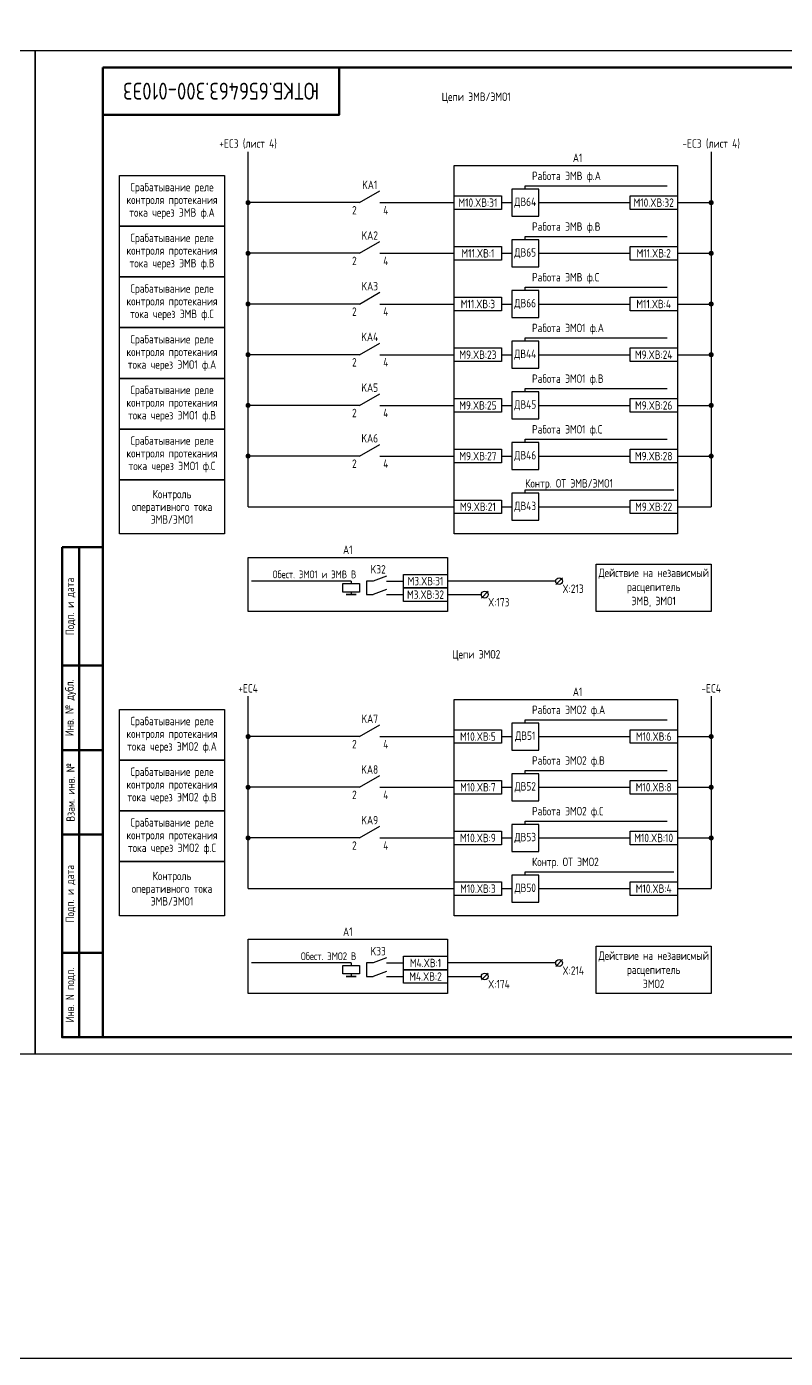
# Model space of a CAD drawing. Header units: millimetres. Extents: x -774 to 4101, y -90 to 618.
# Drawn here: x 1677.5 to 1901.9, y -90 to 304.1 of the extents above; entities that cross this region are included whole.
import ezdxf

# ---------------------------------------------------------------- set-up
doc = ezdxf.new("R2010")
doc.units = ezdxf.units.MM
doc.styles.add('Gost_type_A', font='GOST_A.TTF')

# ---------------------------------------------------------------- blocks, each defined once
blk = doc.blocks.new('Формат_А3')
blk.add_lwpolyline([(-420, 297), (0, 297), (0, 0), (-420, 0)], close=True)
at = {"lineweight": 50}
blk.add_lwpolyline([(-400, 292), (-5, 292), (-5, 5), (-400, 5)], close=True, dxfattribs=at)
blk = doc.blocks.new('Штамп угловой верхний')
at = {"lineweight": 50}
blk.add_lwpolyline([(0, 0), (70, 0), (70, -14), (0, -14)], close=True, dxfattribs=at)
blk = doc.blocks.new('Штамп левый нижний')
at = {"lineweight": 50}
for points in [[(-12, 145), (-7, 145), (-7, 110), (-12, 110)], [(-7, 145), (0, 145), (0, 110), (-7, 110)], [(-12, 110), (-7, 110), (-7, 85), (-12, 85)], [(-7, 110), (0, 110), (0, 85), (-7, 85)], [(-12, 85), (-7, 85), (-7, 60), (-12, 60)], [(-7, 85), (0, 85), (0, 60), (-7, 60)], [(-12, 60), (-7, 60), (-7, 25), (-12, 25)], [(-7, 60), (0, 60), (0, 25), (-7, 25)], [(-12, 25), (-7, 25), (-7, 0), (-12, 0)], [(-7, 25), (0, 25), (0, 0), (-7, 0)]]:
    blk.add_lwpolyline(points, close=True, dxfattribs=at)
at = {"char_height": 2.5, "attachment_point": 5, "rotation": 90, "style": 'Gost_type_A'}
for s, insert, width in [('Подп. и дата', (-9.5, 127.5), 35), ('Инв. № дубл.', (-9.5, 97.5), 25), ('Взам. инв. №', (-9.5, 72.5), 25), ('Подп. и дата', (-9.5, 42.5), 35), ('Инв. N подл.', (-9.5, 12.5), 25)]:
    blk.add_mtext(s, dxfattribs=dict(at, insert=insert, width=width))
blk = doc.blocks.new('POINT')
at = {"const_width": 0.75}
blk.add_lwpolyline([(-0.375, 0, 1), (0.375, 0, 1)], format="xyb", close=True, dxfattribs=at)

msp = doc.modelspace()

# ---------------------------------------------------------------- linework, layer by layer
for p, q in [((1743, 162), (1743, 267)), ((1880, 267), (1880, 162)), ((1825, 257), (1867, 257)), ((1825, 256), (1825, 257)), ((1776, 252), (1782, 255.46)), ((1776, 252), (1743, 252)), ((1782, 252), (1804, 252)), ((1818, 252), (1821, 252)), ((1829, 252), (1856, 252)), ((1870, 252), (1880, 252)), ((1776, 237), (1782, 240.46)), ((1825, 242), (1867, 242)), ((1825, 241), (1825, 242)), ((1776, 237), (1743, 237)), ((1782, 237), (1804, 237)), ((1818, 237), (1821, 237)), ((1829, 237), (1856, 237)), ((1870, 237), (1880, 237)), ((1776, 222), (1782, 225.46)), ((1825, 227), (1867, 227)), ((1825, 226), (1825, 227)), ((1776, 222), (1743, 222)), ((1782, 222), (1804, 222)), ((1818, 222), (1821, 222)), ((1829, 222), (1856, 222)), ((1870, 222), (1880, 222)), ((1776, 207), (1782, 210.46)), ((1825, 212), (1867, 212)), ((1825, 211), (1825, 212)), ((1776, 207), (1743, 207)), ((1782, 207), (1804, 207)), ((1818, 207), (1821, 207)), ((1829, 207), (1856, 207)), ((1870, 207), (1880, 207)), ((1776, 192), (1782, 195.46)), ((1825, 197), (1867, 197)), ((1825, 196), (1825, 197)), ((1776, 192), (1743, 192)), ((1782, 192), (1804, 192)), ((1818, 192), (1821, 192)), ((1829, 192), (1856, 192)), ((1870, 192), (1880, 192)), ((1825, 182), (1867, 182)), ((1825, 181), (1825, 182)), ((1776, 177), (1782, 180.46)), ((1776, 177), (1743, 177)), ((1782, 177), (1804, 177)), ((1818, 177), (1821, 177)), ((1829, 177), (1856, 177)), ((1870, 177), (1880, 177)), ((1825, 167), (1869, 167)), ((1825, 166), (1825, 167)), ((1743, 162), (1804, 162)), ((1818, 162), (1821, 162)), ((1829, 162), (1856, 162)), ((1870, 162), (1880, 162)), ((1773.5, 140), (1744, 140)), ((1773.5, 140), (1773.5, 139.25)), ((1834, 140), (1802, 140)), ((1836.01, 141), (1834.01, 139)), ((1773.5, 136.75), (1773.5, 136)), ((1802, 136), (1812, 136)), ((1814.01, 137), (1812.01, 135)), ((1743, 49), (1743, 106)), ((1879.99, 106), (1879.99, 49)), ((1825, 99), (1867, 99)), ((1825, 98), (1825, 99)), ((1776, 94), (1782, 97.46)), ((1776, 94), (1743, 94)), ((1782, 94), (1804, 94)), ((1818, 94), (1821, 94)), ((1829, 94), (1856, 94)), ((1870, 94), (1880, 94)), ((1825, 84), (1867, 84)), ((1825, 83), (1825, 84)), ((1776, 79), (1743, 79)), ((1776, 79), (1782, 82.46)), ((1782, 79), (1804, 79)), ((1818, 79), (1821, 79)), ((1829, 79), (1856, 79)), ((1870, 79), (1880, 79)), ((1776, 64), (1782, 67.46)), ((1825, 69), (1867, 69)), ((1825, 68), (1825, 69)), ((1776, 64), (1743, 64)), ((1782, 64), (1804, 64)), ((1818, 64), (1821, 64)), ((1829, 64), (1856, 64)), ((1870, 64), (1880, 64)), ((1825, 54), (1869, 54)), ((1825, 53), (1825, 54)), ((1743, 49), (1804, 49)), ((1818, 49), (1821, 49)), ((1829, 49), (1856, 49)), ((1870, 49), (1879.99, 49)), ((1836.01, 28), (1834.01, 26)), ((1773.5, 27), (1744, 27)), ((1773.5, 27), (1773.5, 26.25)), ((1773.5, 23.75), (1773.5, 23)), ((1834, 27), (1802, 27)), ((1814.01, 24), (1812.01, 22)), ((1802, 23), (1812, 23))]:
    msp.add_line(p, q)
at = {"ltscale": 1.08}
for p, q in [((1780, 140), (1778, 140)), ((1778, 140), (1778, 136)), ((1784, 140), (1789, 140)), ((1778, 136), (1780, 136)), ((1784, 136), (1789, 136)), ((1780, 27), (1778, 27)), ((1778, 27), (1778, 23)), ((1784, 27), (1789, 27)), ((1778, 23), (1780, 23)), ((1784, 23), (1789, 23))]:
    msp.add_line(p, q, dxfattribs=at)
at = {"ltscale": 4.32}
for p, q in [((1784, 141.5), (1780, 140)), ((1784, 137.5), (1780, 136)), ((1784, 28.5), (1780, 27)), ((1784, 24.5), (1780, 23))]:
    msp.add_line(p, q, dxfattribs=at)
at = {"color": 3}
msp.add_lwpolyline([(-774, 618), (4101, 618), (4101, -90), (-774, -90)], close=True, dxfattribs=at)
for points in [[(1804, 263), (1870, 263), (1870, 154), (1804, 154)], [(1804, 254), (1818, 254), (1818, 250), (1804, 250)], [(1856, 254), (1870, 254), (1870, 250), (1856, 250)], [(1804, 239), (1818, 239), (1818, 235), (1804, 235)], [(1856, 239), (1870, 239), (1870, 235), (1856, 235)], [(1804, 224), (1818, 224), (1818, 220), (1804, 220)], [(1856, 224), (1870, 224), (1870, 220), (1856, 220)], [(1804, 209), (1818, 209), (1818, 205), (1804, 205)], [(1856, 209), (1870, 209), (1870, 205), (1856, 205)], [(1804, 194), (1818, 194), (1818, 190), (1804, 190)], [(1856, 194), (1870, 194), (1870, 190), (1856, 190)], [(1804, 179), (1818, 179), (1818, 175), (1804, 175)], [(1856, 179), (1870, 179), (1870, 175), (1856, 175)], [(1804, 164), (1818, 164), (1818, 160), (1804, 160)], [(1856, 164), (1870, 164), (1870, 160), (1856, 160)], [(1743, 147), (1802, 147), (1802, 131), (1743, 131)], [(1789, 142), (1802, 142), (1802, 138), (1789, 138)], [(1776, 139.25), (1776, 136.75), (1771, 136.75), (1771, 139.25)], [(1789, 138), (1802, 138), (1802, 134), (1789, 134)], [(1775, 136), (1772, 136)], [(1804, 105), (1870, 105), (1870, 41), (1804, 41)], [(1804, 96), (1818, 96), (1818, 92), (1804, 92)], [(1856, 96), (1870, 96), (1870, 92), (1856, 92)], [(1804, 81), (1818, 81), (1818, 77), (1804, 77)], [(1856, 81), (1870, 81), (1870, 77), (1856, 77)], [(1804, 66), (1818, 66), (1818, 62), (1804, 62)], [(1856, 66), (1870, 66), (1870, 62), (1856, 62)], [(1804, 51), (1818, 51), (1818, 47), (1804, 47)], [(1856, 51), (1870, 51), (1870, 47), (1856, 47)], [(1743, 34), (1802, 34), (1802, 18), (1743, 18)], [(1789, 29), (1802, 29), (1802, 25), (1789, 25)], [(1776, 26.25), (1776, 23.75), (1771, 23.75), (1771, 26.25)], [(1789, 25), (1802, 25), (1802, 21), (1789, 21)], [(1775, 23), (1772, 23)]]:
    msp.add_lwpolyline(points, close=True)
at = {"lineweight": 25}
for points in [[(1736, 245), (1705, 245), (1705, 260), (1736, 260)], [(1736, 230), (1705, 230), (1705, 245), (1736, 245)], [(1736, 215), (1705, 215), (1705, 230), (1736, 230)], [(1736, 200), (1705, 200), (1705, 215), (1736, 215)], [(1736, 185), (1705, 185), (1705, 200), (1736, 200)], [(1736, 170), (1705, 170), (1705, 185), (1736, 185)], [(1736, 154), (1705, 154), (1705, 170), (1736, 170)], [(1880, 131), (1846, 131), (1846, 145), (1880, 145)], [(1736, 87), (1705, 87), (1705, 102), (1736, 102)], [(1736, 72), (1705, 72), (1705, 87), (1736, 87)], [(1736, 57), (1705, 57), (1705, 72), (1736, 72)], [(1736, 41), (1705, 41), (1705, 57), (1736, 57)], [(1880, 18), (1846, 18), (1846, 32), (1880, 32)]]:
    msp.add_lwpolyline(points, close=True, dxfattribs=at)
at = {"ltscale": 4}
for points in [[(1821, 248), (1829, 248), (1829, 256), (1821, 256)], [(1821, 233), (1829, 233), (1829, 241), (1821, 241)], [(1821, 218), (1829, 218), (1829, 226), (1821, 226)], [(1821, 203), (1829, 203), (1829, 211), (1821, 211)], [(1821, 188), (1829, 188), (1829, 196), (1821, 196)], [(1821, 173), (1829, 173), (1829, 181), (1821, 181)], [(1821, 158), (1829, 158), (1829, 166), (1821, 166)], [(1821, 90), (1829, 90), (1829, 98), (1821, 98)], [(1821, 75), (1829, 75), (1829, 83), (1821, 83)], [(1821, 60), (1829, 60), (1829, 68), (1821, 68)], [(1821, 45), (1829, 45), (1829, 53), (1821, 53)]]:
    msp.add_lwpolyline(points, close=True, dxfattribs=at)
for centre in [(1835.01, 140), (1813.01, 136), (1835.01, 27), (1813.01, 23)]:
    msp.add_circle(centre, 1)

# ---------------------------------------------------------------- block references
at = {"color": 1}
for name, p in [('Формат_А3', (1680, 0)), ('Формат_А3', (2100, 0)), ('Штамп левый нижний', (1700, 5))]:
    msp.add_blockref(name, p, dxfattribs=at)
for name, p in [('Штамп угловой верхний', (1700, 292)), ('POINT', (1743, 252)), ('POINT', (1880, 252)), ('POINT', (1743, 237)), ('POINT', (1880, 237)), ('POINT', (1743, 222)), ('POINT', (1880, 222)), ('POINT', (1743, 207)), ('POINT', (1880, 207)), ('POINT', (1743, 192)), ('POINT', (1880, 192)), ('POINT', (1743, 177)), ('POINT', (1880, 177)), ('POINT', (1743, 94)), ('POINT', (1880, 94)), ('POINT', (1743, 79)), ('POINT', (1880, 79)), ('POINT', (1743, 64)), ('POINT', (1880, 64))]:
    msp.add_blockref(name, p)

# ---------------------------------------------------------------- texts
at = {"insert": (1735, 285), "char_height": 5, "width": 70, "attachment_point": 5, "rotation": 180, "style": 'Gost_type_A'}
msp.add_mtext('ЮТКБ.656463.300-010Э3', dxfattribs=at)
at = {"lineweight": 25, "char_height": 2.5, "line_spacing_factor": 0.9, "style": 'Gost_type_A'}
for s, insert, width, attachment_point in [('Цепи ЭМВ/ЭМО1', (1810.5, 283), 136.998, 5), ('A1', (1840.49, 264), 59, 8), ('Срабатывание реле контроля протекания тока через ЭМВ ф.А', (1720.5, 252.5), 31, 5), ('Срабатывание реле контроля протекания тока через ЭМВ ф.В', (1720.5, 237.5), 31, 5), ('Срабатывание реле контроля протекания тока через ЭМВ ф.С', (1720.5, 222.5), 31, 5), ('Срабатывание реле контроля протекания тока через ЭМО1 ф.А', (1720.5, 207.5), 31, 5), ('Срабатывание реле контроля протекания тока через ЭМО1 ф.В', (1720.5, 192.5), 31, 5), ('Срабатывание реле контроля протекания тока через ЭМО1 ф.С', (1720.5, 177.5), 31, 5), ('Контроль\\Pоперативного тока \\PЭМВ/ЭМО1', (1720.5, 162), 31, 5), ('A1', (1772.5, 148), 59, 8), ('X:173', (1814.01, 135), 8, 1), ('Цепи ЭМО2', (1810.5, 118), 136.998, 5), ('A1', (1840.49, 106), 59, 8), ('Срабатывание реле контроля протекания тока через ЭМО2 ф.А', (1720.5, 94.5), 31, 5), ('Срабатывание реле контроля протекания тока через ЭМО2 ф.В', (1720.5, 79.5), 31, 5), ('Срабатывание реле контроля протекания тока через ЭМО2 ф.С', (1720.5, 64.5), 31, 5), ('Контроль\\Pоперативного тока \\PЭМВ/ЭМО1', (1720.5, 49), 31, 5), ('A1', (1772.5, 35), 59, 8), ('X:174', (1814.01, 22), 8, 1)]:
    msp.add_mtext(s, dxfattribs=dict(at, insert=insert, width=width, attachment_point=attachment_point))
at = {"char_height": 2.5, "style": 'Gost_type_A'}
for s, insert, width, attachment_point in [('+EC3 (лист 4)', (1743, 268), 18, 8), ('-EC3 (лист 4)', (1879.99, 268), 18, 8), ('M10.XВ:31', (1811, 252), 14, 5), ('ДВ64', (1825, 252), 7.9998, 5), ('M10.XВ:32', (1863, 252), 14, 5), ('M11.XВ:1', (1811, 237), 14, 5), ('ДВ65', (1825, 237), 7.9998, 5), ('M11.XВ:2', (1863, 237), 14, 5), ('M11.XВ:3', (1811, 222), 14, 5), ('ДВ66', (1825, 222), 7.9998, 5), ('M11.XВ:4', (1863, 222), 14, 5), ('KA4', (1779, 211), 18, 8), ('{\\T0.9;2}', (1775, 206), 5, 3), ('{\\T0.9;4}', (1783, 206), 5, 1), ('M9.XВ:23', (1811, 207), 14, 5), ('ДВ44', (1825, 207), 7.9998, 5), ('M9.XВ:24', (1863, 207), 14, 5), ('KA5', (1779, 196), 18, 8), ('M9.XВ:25', (1811, 192), 14, 5), ('ДВ45', (1825, 192), 7.9998, 5), ('M9.XВ:26', (1863, 192), 14, 5), ('{\\T0.9;2}', (1775, 191), 5, 3), ('{\\T0.9;4}', (1783, 191), 5, 1), ('KA6', (1779, 181), 18, 8), ('M9.XВ:27', (1811, 177), 14, 5), ('ДВ46', (1825, 177), 7.9998, 5), ('M9.XВ:28', (1863, 177), 14, 5), ('{\\T0.9;2}', (1775, 176), 5, 3), ('{\\T0.9;4}', (1783, 176), 5, 1), ('M9.XВ:21', (1811, 162), 14, 5), ('ДВ43', (1825, 162), 7.9998, 5), ('M9.XВ:22', (1863, 162), 14, 5), ('K32', (1781.5, 143.5), 5, 5), ('Действие на независмый расцепитель\\PЭМВ, ЭМО1', (1863, 138), 33.999, 5), ('M3.XВ:31', (1795.5, 140), 13, 5), ('M3.XВ:32', (1795.5, 136), 13, 5), ('+EC4', (1743, 107), 18, 8), ('-EC4', (1879.99, 107), 18, 8), ('KA7', (1779, 98), 18, 8), ('M10.XВ:5', (1811, 94), 14, 5), ('ДВ51', (1825, 94), 7.9998, 5), ('M10.XВ:6', (1863, 94), 14, 5), ('{\\T0.9;2}', (1775, 93), 5, 3), ('{\\T0.9;4}', (1783, 93), 5, 1), ('KA8', (1779, 83), 18, 8), ('M10.XВ:7', (1811, 79), 14, 5), ('ДВ52', (1825, 79), 7.9998, 5), ('M10.XВ:8', (1863, 79), 14, 5), ('{\\T0.9;2}', (1775, 78), 5, 3), ('{\\T0.9;4}', (1783, 78), 5, 1), ('KA9', (1779, 68), 18, 8), ('M10.XВ:9', (1811, 64), 14, 5), ('ДВ53', (1825, 64), 7.9998, 5), ('M10.XВ:10', (1863, 64), 14, 5), ('{\\T0.9;2}', (1775, 63), 5, 3), ('{\\T0.9;4}', (1783, 63), 5, 1), ('M10.XВ:3', (1811, 49), 14, 5), ('ДВ50', (1825, 49), 7.9998, 5), ('M10.XВ:4', (1863, 49), 14, 5), ('K33', (1781.5, 30.5), 5, 5), ('M4.XВ:1', (1795.5, 27), 13, 5), ('Действие на независмый расцепитель\\PЭМО2', (1863, 25), 33.998, 5), ('M4.XВ:2', (1795.5, 23), 13, 5)]:
    msp.add_mtext(s, dxfattribs=dict(at, insert=insert, width=width, attachment_point=attachment_point))
at = {"color": 6, "char_height": 2.5, "style": 'Gost_type_A'}
for s, insert, width, attachment_point in [('Работа ЭМВ ф.А', (1827, 258), 40.9997, 7), ('KA1', (1779, 256), 18, 8), ('{\\T0.9;2}', (1775, 251), 5, 3), ('{\\T0.9;4}', (1783, 251), 5, 1), ('Работа ЭМВ ф.В', (1827, 243), 40.9997, 7), ('KA2', (1779, 241), 18, 8), ('{\\T0.9;2}', (1775, 236), 5, 3), ('{\\T0.9;4}', (1783, 236), 5, 1), ('Работа ЭМВ ф.С', (1827, 228), 40.9997, 7), ('KA3', (1779, 226), 18, 8), ('{\\T0.9;2}', (1775, 221), 5, 3), ('{\\T0.9;4}', (1783, 221), 5, 1), ('{\\C256;Работа ЭМО1 ф.А}', (1827, 213), 40.9997, 7), ('{\\C256;Работа ЭМО1 ф.В}', (1827, 198), 40.9997, 7), ('{\\C256;Работа ЭМО1 ф.С}', (1827, 183), 40.9997, 7), ('{\\C256;Контр. ОТ ЭМВ/ЭМО1}', (1825, 167), 45.9997, 7), ('{\\H0.91667x;Обест. ЭМО1 и ЭМВ В}', (1775, 142), 31.0015, 6), ('{\\C256;Работа ЭМО2 ф.А}', (1827, 100), 40.9997, 7), ('{\\C256;Работа ЭМО2 ф.В}', (1827, 85), 40.9997, 7), ('{\\C256;Работа ЭМО2 ф.С}', (1827, 70), 40.9997, 7), ('{\\C256;Контр. ОТ ЭМО2 }', (1827, 55), 45.9997, 7), ('{\\H0.91667x;Обест. ЭМО2 В}', (1775, 29), 31.0015, 6)]:
    msp.add_mtext(s, dxfattribs=dict(at, insert=insert, width=width, attachment_point=attachment_point))
at = {"color": 6, "lineweight": 25, "char_height": 2.5, "width": 8, "attachment_point": 1, "line_spacing_factor": 0.9, "style": 'Gost_type_A'}
for s, insert in [('X:213', (1836.01, 139)), ('X:214', (1836.01, 26))]:
    msp.add_mtext(s, dxfattribs=dict(at, insert=insert))

doc.saveas('drawing.dxf')
